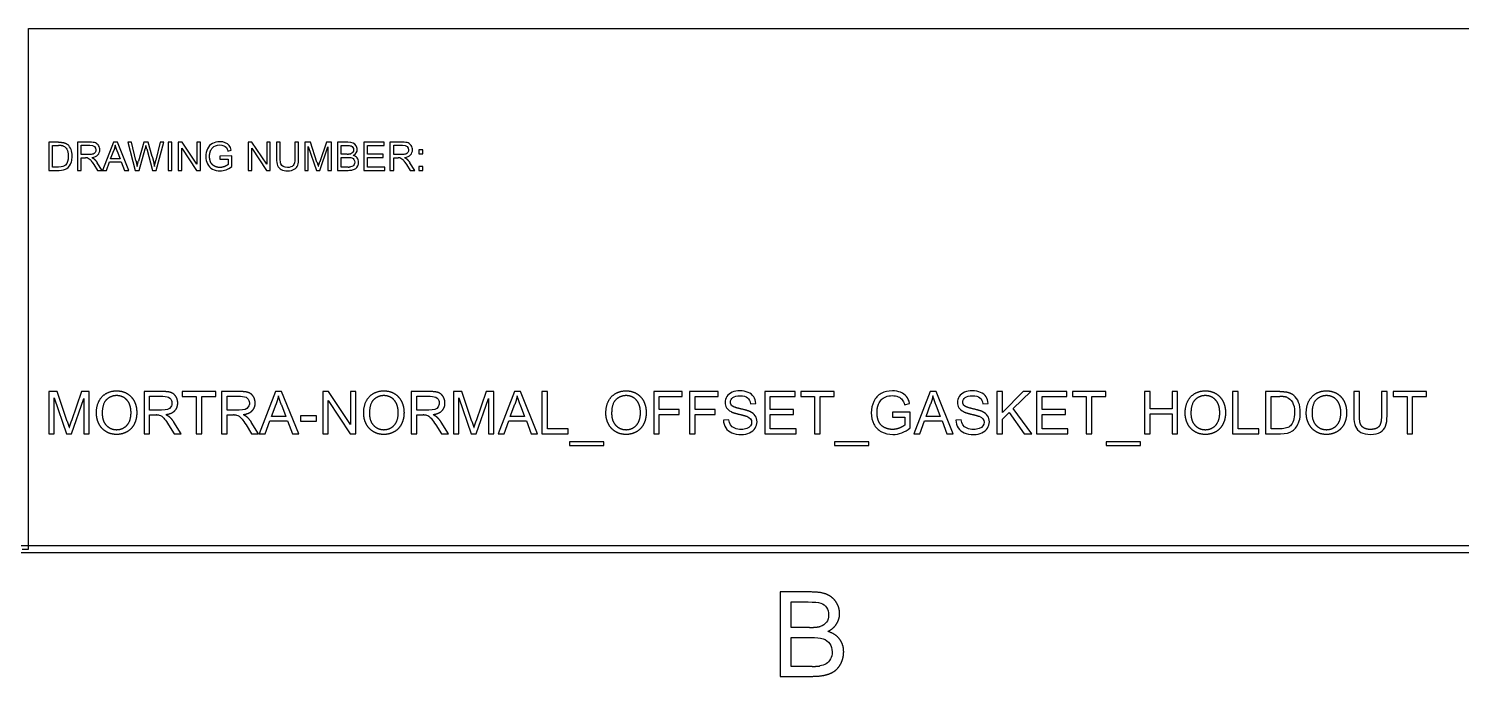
# Model space of a CAD drawing. Header units: millimetres. Extents: x -205 to 205, y -139 to 139.
# Drawn here: x 66.8 to 127.6, y -138.7 to -111.3 of the extents above; entities that cross this region are included whole.
import ezdxf

# ---------------------------------------------------------------- set-up
doc = ezdxf.new("R2010")
doc.units = ezdxf.units.MM
doc.layers.add('visible', color=7, linetype='Continuous', lineweight=30)

msp = doc.modelspace()

# ---------------------------------------------------------------- linework, layer by layer
at = {"layer": 'visible'}
for p, q in [((66.807, -133.333), (66.807, -111.251)), ((66.807, -111.251), (133.193, -111.251)), ((67.667, -116.07), (67.667, -117.263)), ((68.078, -116.07), (67.667, -116.07)), ((68.873, -116.07), (68.873, -117.263)), ((69.402, -116.07), (68.873, -116.07)), ((70.401, -116.07), (69.943, -117.263)), ((70.571, -116.07), (70.401, -116.07)), ((71.059, -117.263), (70.571, -116.07)), ((71.015, -116.07), (71.332, -117.263)), ((71.177, -116.07), (71.015, -116.07)), ((71.359, -116.852), (71.177, -116.07)), ((71.69, -116.07), (71.463, -116.876)), ((71.881, -116.07), (71.69, -116.07)), ((72.051, -116.674), (71.881, -116.07)), ((72.391, -116.07), (72.204, -116.837)), ((72.222, -117.263), (72.549, -116.07)), ((72.549, -116.07), (72.391, -116.07)), ((72.724, -116.07), (72.724, -117.263)), ((72.882, -116.07), (72.724, -116.07)), ((72.882, -117.263), (72.882, -116.07)), ((73.158, -116.07), (73.158, -117.263)), ((73.32, -116.07), (73.158, -116.07)), ((73.947, -117.007), (73.32, -116.07)), ((73.947, -116.07), (73.947, -117.007)), ((74.098, -116.07), (73.947, -116.07)), ((74.098, -117.263), (74.098, -116.07)), ((76.121, -116.07), (76.121, -117.263)), ((76.283, -116.07), (76.121, -116.07)), ((76.91, -117.007), (76.283, -116.07)), ((76.91, -116.07), (76.91, -117.007)), ((77.061, -116.07), (76.91, -116.07)), ((77.061, -117.263), (77.061, -116.07)), ((77.329, -116.07), (77.329, -116.759)), ((77.487, -116.07), (77.329, -116.07)), ((77.487, -116.759), (77.487, -116.07)), ((78.109, -116.07), (78.109, -116.759)), ((78.267, -116.07), (78.109, -116.07)), ((78.267, -116.759), (78.267, -116.07)), ((78.525, -116.07), (78.525, -117.263)), ((78.763, -116.07), (78.525, -116.07)), ((79.045, -116.915), (78.763, -116.07)), ((79.451, -116.07), (79.166, -116.9)), ((79.664, -116.07), (79.451, -116.07)), ((79.664, -117.263), (79.664, -116.07)), ((79.912, -116.07), (79.912, -117.263)), ((80.36, -116.07), (79.912, -116.07)), ((81.033, -116.07), (81.033, -117.263)), ((81.896, -116.07), (81.033, -116.07)), ((81.896, -116.211), (81.896, -116.07)), ((82.144, -116.07), (82.144, -117.263)), ((82.673, -116.07), (82.144, -116.07)), ((67.825, -117.122), (67.825, -116.211)), ((67.825, -116.211), (68.075, -116.211)), ((69.031, -116.597), (69.031, -116.202)), ((69.031, -116.202), (69.408, -116.202)), ((69.37, -116.597), (69.031, -116.597)), ((69.031, -116.733), (69.214, -116.733)), ((69.031, -117.263), (69.031, -116.733)), ((70.287, -116.773), (70.418, -116.423)), ((70.567, -116.443), (70.692, -116.773)), ((71.493, -117.263), (71.746, -116.354)), ((71.819, -116.354), (72.07, -117.263)), ((73.31, -116.326), (73.936, -117.263)), ((73.31, -117.263), (73.31, -116.326)), ((75.427, -116.654), (74.922, -116.655)), ((74.922, -116.655), (74.922, -116.795)), ((75.267, -116.443), (75.409, -116.404)), ((75.427, -117.097), (75.427, -116.654)), ((76.273, -116.326), (76.899, -117.263)), ((76.273, -117.263), (76.273, -116.326)), ((78.677, -116.248), (79.022, -117.263)), ((78.677, -117.263), (78.677, -116.248)), ((79.165, -117.263), (79.512, -116.265)), ((79.512, -116.265), (79.512, -117.263)), ((80.07, -116.571), (80.07, -116.211)), ((80.07, -116.211), (80.308, -116.211)), ((80.328, -116.571), (80.07, -116.571)), ((80.07, -117.122), (80.07, -116.712)), ((80.07, -116.712), (80.346, -116.712)), ((81.191, -116.211), (81.896, -116.211)), ((81.191, -116.576), (81.191, -116.211)), ((81.851, -116.576), (81.191, -116.576)), ((81.191, -116.716), (81.851, -116.716)), ((81.191, -117.122), (81.191, -116.716)), ((81.851, -116.716), (81.851, -116.576)), ((82.302, -116.597), (82.302, -116.202)), ((82.302, -116.202), (82.68, -116.202)), ((82.641, -116.597), (82.302, -116.597)), ((82.302, -116.733), (82.485, -116.733)), ((82.302, -117.263), (82.302, -116.733)), ((83.367, -116.399), (83.367, -116.566)), ((83.534, -116.399), (83.367, -116.399)), ((83.367, -116.566), (83.534, -116.566)), ((83.534, -116.566), (83.534, -116.399)), ((67.667, -117.263), (68.097, -117.263)), ((68.079, -117.122), (67.825, -117.122)), ((68.873, -117.263), (69.031, -117.263)), ((69.568, -117.015), (69.726, -117.263)), ((69.924, -117.263), (69.717, -116.938)), ((69.726, -117.263), (69.924, -117.263)), ((69.943, -117.263), (70.111, -117.263)), ((70.111, -117.263), (70.242, -116.902)), ((70.242, -116.902), (70.74, -116.902)), ((70.692, -116.773), (70.287, -116.773)), ((70.74, -116.902), (70.88, -117.263)), ((70.88, -117.263), (71.059, -117.263)), ((71.332, -117.263), (71.493, -117.263)), ((72.07, -117.263), (72.222, -117.263)), ((72.724, -117.263), (72.882, -117.263)), ((73.158, -117.263), (73.31, -117.263)), ((73.936, -117.263), (74.098, -117.263)), ((74.922, -116.795), (75.272, -116.795)), ((75.272, -116.795), (75.272, -117.017)), ((76.121, -117.263), (76.273, -117.263)), ((76.899, -117.263), (77.061, -117.263)), ((78.525, -117.263), (78.677, -117.263)), ((79.022, -117.263), (79.165, -117.263)), ((79.512, -117.263), (79.664, -117.263)), ((79.912, -117.263), (80.367, -117.263)), ((80.367, -117.122), (80.07, -117.122)), ((81.033, -117.263), (81.924, -117.263)), ((81.924, -117.122), (81.191, -117.122)), ((81.924, -117.263), (81.924, -117.122)), ((82.144, -117.263), (82.302, -117.263)), ((82.839, -117.015), (82.997, -117.263)), ((83.196, -117.263), (82.988, -116.938)), ((82.997, -117.263), (83.196, -117.263)), ((83.367, -117.096), (83.367, -117.263)), ((83.534, -117.096), (83.367, -117.096)), ((83.367, -117.263), (83.534, -117.263)), ((83.534, -117.263), (83.534, -117.096)), ((67.667, -126.65), (67.667, -128.44)), ((68.023, -126.65), (67.667, -126.65)), ((67.895, -126.917), (68.413, -128.44)), ((67.895, -128.44), (67.895, -126.917)), ((68.447, -127.918), (68.023, -126.65)), ((68.626, -128.44), (69.146, -126.942)), ((69.056, -126.65), (68.627, -127.896)), ((69.374, -126.65), (69.056, -126.65)), ((69.146, -126.942), (69.146, -128.44)), ((69.374, -128.44), (69.374, -126.65)), ((71.705, -126.65), (71.705, -128.44)), ((72.498, -126.65), (71.705, -126.65)), ((71.942, -127.44), (71.942, -126.848)), ((71.942, -126.848), (72.508, -126.848)), ((73.327, -126.65), (73.327, -126.862)), ((74.746, -126.65), (73.327, -126.65)), ((73.327, -126.862), (73.917, -126.862)), ((73.917, -126.862), (73.917, -128.44)), ((74.153, -126.862), (74.746, -126.862)), ((74.153, -128.44), (74.153, -126.862)), ((74.746, -126.862), (74.746, -126.65)), ((74.992, -126.65), (74.992, -128.44)), ((75.786, -126.65), (74.992, -126.65)), ((75.229, -127.44), (75.229, -126.848)), ((75.229, -126.848), (75.795, -126.848)), ((77.285, -126.65), (76.597, -128.44)), ((77.54, -126.65), (77.285, -126.65)), ((78.272, -128.44), (77.54, -126.65)), ((79.291, -126.65), (79.291, -128.44)), ((79.534, -126.65), (79.291, -126.65)), ((79.518, -127.034), (80.458, -128.44)), ((79.518, -128.44), (79.518, -127.034)), ((80.474, -128.055), (79.534, -126.65)), ((80.474, -126.65), (80.474, -128.055)), ((80.701, -126.65), (80.474, -126.65)), ((80.701, -128.44), (80.701, -126.65)), ((83.048, -126.65), (83.048, -128.44)), ((83.841, -126.65), (83.048, -126.65)), ((83.284, -127.44), (83.284, -126.848)), ((83.284, -126.848), (83.851, -126.848)), ((84.842, -126.65), (84.842, -128.44)), ((85.198, -126.65), (84.842, -126.65)), ((85.07, -126.917), (85.588, -128.44)), ((85.07, -128.44), (85.07, -126.917)), ((85.622, -127.918), (85.198, -126.65)), ((85.801, -128.44), (86.321, -126.942)), ((86.231, -126.65), (85.803, -127.896)), ((86.55, -126.65), (86.231, -126.65)), ((86.321, -126.942), (86.321, -128.44)), ((86.55, -128.44), (86.55, -126.65)), ((87.423, -126.65), (86.735, -128.44)), ((87.678, -126.65), (87.423, -126.65)), ((88.41, -128.44), (87.678, -126.65)), ((88.59, -126.65), (88.59, -128.44)), ((88.826, -126.65), (88.59, -126.65)), ((88.826, -128.229), (88.826, -126.65)), ((93.337, -126.65), (93.337, -128.44)), ((94.544, -126.65), (93.337, -126.65)), ((93.574, -126.862), (94.544, -126.862)), ((93.574, -127.416), (93.574, -126.862)), ((94.544, -126.862), (94.544, -126.65)), ((94.864, -126.65), (94.864, -128.44)), ((96.071, -126.65), (94.864, -126.65)), ((95.101, -126.862), (96.071, -126.862)), ((95.101, -127.416), (95.101, -126.862)), ((96.071, -126.862), (96.071, -126.65)), ((98.051, -126.65), (98.051, -128.44)), ((99.345, -126.65), (98.051, -126.65)), ((98.288, -126.862), (99.345, -126.862)), ((98.288, -127.41), (98.288, -126.862)), ((99.345, -126.862), (99.345, -126.65)), ((99.58, -126.65), (99.58, -126.862)), ((100.998, -126.65), (99.58, -126.65)), ((99.58, -126.862), (100.169, -126.862)), ((100.169, -126.862), (100.169, -128.44)), ((100.406, -126.862), (100.998, -126.862)), ((100.406, -128.44), (100.406, -126.862)), ((100.998, -126.862), (100.998, -126.65)), ((105.067, -126.65), (104.379, -128.44)), ((105.322, -126.65), (105.067, -126.65)), ((106.054, -128.44), (105.322, -126.65)), ((107.901, -126.65), (107.901, -128.44)), ((108.138, -126.65), (107.901, -126.65)), ((108.138, -127.538), (108.138, -126.65)), ((109.027, -126.65), (108.138, -127.538)), ((108.597, -127.376), (109.348, -126.65)), ((109.348, -126.65), (109.027, -126.65)), ((109.583, -126.65), (109.583, -128.44)), ((110.877, -126.65), (109.583, -126.65)), ((109.82, -126.862), (110.877, -126.862)), ((109.82, -127.41), (109.82, -126.862)), ((110.877, -126.862), (110.877, -126.65)), ((111.111, -126.65), (111.111, -126.862)), ((112.53, -126.65), (111.111, -126.65)), ((111.111, -126.862), (111.701, -126.862)), ((111.701, -126.862), (111.701, -128.44)), ((111.938, -126.862), (112.53, -126.862)), ((111.938, -128.44), (111.938, -126.862)), ((112.53, -126.862), (112.53, -126.65)), ((114.171, -126.65), (114.171, -128.44)), ((114.407, -126.65), (114.171, -126.65)), ((114.407, -127.385), (114.407, -126.65)), ((115.338, -126.65), (115.338, -127.385)), ((115.574, -126.65), (115.338, -126.65)), ((115.574, -128.44), (115.574, -126.65)), ((117.903, -126.65), (117.903, -128.44)), ((118.14, -126.65), (117.903, -126.65)), ((118.14, -128.229), (118.14, -126.65)), ((119.304, -126.65), (119.304, -128.44)), ((119.92, -126.65), (119.304, -126.65)), ((119.54, -128.229), (119.54, -126.862)), ((119.54, -126.862), (119.916, -126.862)), ((123.057, -126.65), (123.057, -127.684)), ((123.294, -126.65), (123.057, -126.65)), ((123.294, -127.683), (123.294, -126.65)), ((124.228, -126.65), (124.228, -127.683)), ((124.465, -126.65), (124.228, -126.65)), ((124.465, -127.684), (124.465, -126.65)), ((124.725, -126.65), (124.725, -126.862)), ((126.143, -126.65), (124.725, -126.65)), ((124.725, -126.862), (125.314, -126.862)), ((125.314, -126.862), (125.314, -128.44)), ((125.551, -126.862), (126.143, -126.862)), ((125.551, -128.44), (125.551, -126.862)), ((126.143, -126.862), (126.143, -126.65)), ((72.451, -127.44), (71.942, -127.44)), ((71.942, -127.645), (72.216, -127.645)), ((71.942, -128.44), (71.942, -127.645)), ((75.738, -127.44), (75.229, -127.44)), ((75.229, -127.645), (75.504, -127.645)), ((75.229, -128.44), (75.229, -127.645)), ((77.114, -127.705), (77.31, -127.18)), ((77.72, -127.705), (77.114, -127.705)), ((77.534, -127.21), (77.72, -127.705)), ((78.348, -127.682), (78.348, -127.903)), ((79.023, -127.682), (78.348, -127.682)), ((79.023, -127.903), (79.023, -127.682)), ((83.793, -127.44), (83.284, -127.44)), ((83.284, -127.645), (83.559, -127.645)), ((83.284, -128.44), (83.284, -127.645)), ((87.252, -127.705), (87.448, -127.18)), ((87.858, -127.705), (87.252, -127.705)), ((87.672, -127.21), (87.858, -127.705)), ((94.413, -127.416), (93.574, -127.416)), ((93.574, -127.627), (94.413, -127.627)), ((93.574, -128.44), (93.574, -127.627)), ((94.413, -127.627), (94.413, -127.416)), ((95.941, -127.416), (95.101, -127.416)), ((95.101, -127.627), (95.941, -127.627)), ((95.101, -128.44), (95.101, -127.627)), ((95.941, -127.627), (95.941, -127.416)), ((97.442, -127.172), (97.669, -127.155)), ((99.278, -127.41), (98.288, -127.41)), ((98.288, -127.62), (99.278, -127.62)), ((98.288, -128.229), (98.288, -127.62)), ((99.278, -127.62), (99.278, -127.41)), ((104.227, -127.527), (103.469, -127.528)), ((103.469, -127.528), (103.469, -127.738)), ((103.986, -127.21), (104.2, -127.151)), ((104.227, -128.191), (104.227, -127.527)), ((104.896, -127.705), (105.092, -127.18)), ((105.502, -127.705), (104.896, -127.705)), ((105.316, -127.21), (105.502, -127.705)), ((107.307, -127.172), (107.534, -127.155)), ((108.138, -127.82), (108.431, -127.534)), ((108.431, -127.534), (109.068, -128.44)), ((109.381, -128.44), (108.597, -127.376)), ((110.81, -127.41), (109.82, -127.41)), ((109.82, -127.62), (110.81, -127.62)), ((109.82, -128.229), (109.82, -127.62)), ((110.81, -127.62), (110.81, -127.41)), ((115.338, -127.385), (114.407, -127.385)), ((114.407, -127.597), (115.338, -127.597)), ((114.407, -128.44), (114.407, -127.597)), ((115.338, -127.597), (115.338, -128.44)), ((72.747, -128.068), (72.984, -128.44)), ((73.282, -128.44), (72.971, -127.953)), ((76.035, -128.068), (76.271, -128.44)), ((76.569, -128.44), (76.258, -127.953)), ((76.849, -128.44), (77.045, -127.898)), ((77.045, -127.898), (77.794, -127.898)), ((77.794, -127.898), (78.002, -128.44)), ((78.348, -127.903), (79.023, -127.903)), ((84.09, -128.068), (84.327, -128.44)), ((84.625, -128.44), (84.313, -127.953)), ((86.987, -128.44), (87.183, -127.898)), ((87.183, -127.898), (87.932, -127.898)), ((87.932, -127.898), (88.14, -128.44)), ((89.708, -128.229), (88.826, -128.229)), ((89.708, -128.44), (89.708, -128.229)), ((96.522, -127.846), (96.298, -127.865)), ((99.387, -128.229), (98.288, -128.229)), ((99.387, -128.44), (99.387, -128.229)), ((103.469, -127.738), (103.995, -127.738)), ((103.995, -127.738), (103.995, -128.071)), ((104.631, -128.44), (104.827, -127.898)), ((104.827, -127.898), (105.576, -127.898)), ((105.576, -127.898), (105.784, -128.44)), ((106.386, -127.846), (106.163, -127.865)), ((108.138, -128.44), (108.138, -127.82)), ((110.919, -128.229), (109.82, -128.229)), ((110.919, -128.44), (110.919, -128.229)), ((119.022, -128.229), (118.14, -128.229)), ((119.022, -128.44), (119.022, -128.229)), ((119.923, -128.229), (119.54, -128.229)), ((67.667, -128.44), (67.895, -128.44)), ((68.413, -128.44), (68.626, -128.44)), ((69.146, -128.44), (69.374, -128.44)), ((71.705, -128.44), (71.942, -128.44)), ((72.984, -128.44), (73.282, -128.44)), ((73.917, -128.44), (74.153, -128.44)), ((74.992, -128.44), (75.229, -128.44)), ((76.271, -128.44), (76.569, -128.44)), ((76.597, -128.44), (76.849, -128.44)), ((78.002, -128.44), (78.272, -128.44)), ((79.291, -128.44), (79.518, -128.44)), ((80.458, -128.44), (80.701, -128.44)), ((83.048, -128.44), (83.284, -128.44)), ((84.327, -128.44), (84.625, -128.44)), ((84.842, -128.44), (85.07, -128.44)), ((85.588, -128.44), (85.801, -128.44)), ((86.321, -128.44), (86.55, -128.44)), ((86.735, -128.44), (86.987, -128.44)), ((88.14, -128.44), (88.41, -128.44)), ((88.59, -128.44), (89.708, -128.44)), ((89.759, -128.778), (89.759, -128.937)), ((91.215, -128.778), (89.759, -128.778)), ((91.215, -128.937), (91.215, -128.778)), ((93.337, -128.44), (93.574, -128.44)), ((94.864, -128.44), (95.101, -128.44)), ((98.051, -128.44), (99.387, -128.44)), ((100.169, -128.44), (100.406, -128.44)), ((101.01, -128.778), (101.01, -128.937)), ((102.466, -128.778), (101.01, -128.778)), ((102.466, -128.937), (102.466, -128.778)), ((104.379, -128.44), (104.631, -128.44)), ((105.784, -128.44), (106.054, -128.44)), ((107.901, -128.44), (108.138, -128.44)), ((109.068, -128.44), (109.381, -128.44)), ((109.583, -128.44), (110.919, -128.44)), ((111.701, -128.44), (111.938, -128.44)), ((112.542, -128.778), (112.542, -128.937)), ((113.998, -128.778), (112.542, -128.778)), ((113.998, -128.937), (113.998, -128.778)), ((114.171, -128.44), (114.407, -128.44)), ((115.338, -128.44), (115.574, -128.44)), ((117.903, -128.44), (119.022, -128.44)), ((119.304, -128.44), (119.949, -128.44)), ((125.314, -128.44), (125.551, -128.44)), ((89.759, -128.937), (91.215, -128.937)), ((101.01, -128.937), (102.466, -128.937)), ((112.542, -128.937), (113.998, -128.937)), ((-200.14, -133.473), (200.14, -133.473)), ((199.86, -133.193), (-199.86, -133.193)), ((66.527, -133.333), (66.807, -133.333)), ((98.699, -135.156), (98.699, -138.735)), ((100.042, -135.156), (98.699, -135.156)), ((99.172, -136.66), (99.172, -135.578)), ((99.172, -135.578), (99.888, -135.578)), ((99.946, -136.66), (99.172, -136.66)), ((99.172, -138.313), (99.172, -137.082)), ((99.172, -137.082), (100, -137.082)), ((100.063, -138.313), (99.172, -138.313)), ((98.699, -138.735), (100.063, -138.735))]:
    msp.add_line(p, q, dxfattribs=at)
for points in [[(68.078, -116.07), (68.217, -116.07), (68.29, -116.087)], [(68.29, -116.087), (68.393, -116.111), (68.465, -116.173)], [(68.279, -116.235), (68.216, -116.211), (68.075, -116.211)], [(69.302, -116.739), (69.275, -116.733), (69.214, -116.733)], [(69.49, -116.72), (69.553, -116.75), (69.586, -116.78)], [(70.482, -116.195), (70.46, -116.31), (70.418, -116.423)], [(70.567, -116.443), (70.51, -116.292), (70.482, -116.195)], [(71.781, -116.214), (71.763, -116.296), (71.746, -116.354)], [(71.819, -116.354), (71.787, -116.24), (71.781, -116.214)], [(72.051, -116.674), (72.116, -116.899), (72.144, -117.096)], [(80.328, -116.571), (80.433, -116.571), (80.478, -116.558)], [(82.573, -116.739), (82.546, -116.733), (82.485, -116.733)], [(82.762, -116.72), (82.825, -116.75), (82.857, -116.78)], [(69.586, -116.78), (69.655, -116.843), (69.717, -116.938)], [(71.359, -116.852), (71.388, -116.975), (71.409, -117.096)], [(71.409, -117.096), (71.455, -116.905), (71.463, -116.876)], [(72.144, -117.096), (72.167, -116.983), (72.204, -116.837)], [(79.045, -116.915), (79.084, -117.033), (79.102, -117.091)], [(79.102, -117.091), (79.123, -117.026), (79.166, -116.9)], [(80.367, -117.122), (80.443, -117.122), (80.474, -117.117)], [(82.857, -116.78), (82.926, -116.843), (82.988, -116.938)], [(77.407, -126.838), (77.372, -127.011), (77.31, -127.18)], [(77.534, -127.21), (77.448, -126.984), (77.407, -126.838)], [(87.545, -126.838), (87.51, -127.011), (87.448, -127.18)], [(87.672, -127.21), (87.586, -126.984), (87.545, -126.838)], [(105.189, -126.838), (105.154, -127.011), (105.092, -127.18)], [(105.316, -127.21), (105.23, -126.984), (105.189, -126.838)], [(120.223, -126.898), (120.128, -126.862), (119.916, -126.862)], [(119.92, -126.65), (120.129, -126.65), (120.239, -126.676)], [(120.239, -126.676), (120.392, -126.711), (120.501, -126.804)], [(72.348, -127.654), (72.308, -127.645), (72.216, -127.645)], [(72.631, -127.626), (72.725, -127.671), (72.774, -127.715)], [(75.635, -127.654), (75.595, -127.645), (75.504, -127.645)], [(75.919, -127.626), (76.013, -127.671), (76.061, -127.715)], [(83.691, -127.654), (83.651, -127.645), (83.559, -127.645)], [(83.974, -127.626), (84.068, -127.671), (84.117, -127.715)], [(68.447, -127.918), (68.505, -128.095), (68.532, -128.182)], [(68.532, -128.182), (68.563, -128.085), (68.627, -127.896)], [(72.774, -127.715), (72.878, -127.81), (72.971, -127.953)], [(76.061, -127.715), (76.165, -127.81), (76.258, -127.953)], [(84.117, -127.715), (84.221, -127.81), (84.313, -127.953)], [(85.622, -127.918), (85.681, -128.095), (85.707, -128.182)], [(85.707, -128.182), (85.738, -128.085), (85.803, -127.896)], [(99.946, -136.66), (100.261, -136.66), (100.398, -136.618)], [(100.063, -138.313), (100.293, -138.313), (100.386, -138.295)]]:
    msp.add_open_spline(points, degree=2, dxfattribs=at)
for points, degree, knots in [([(69.49, -116.72), (69.72, -116.691), (69.826, -116.562), (69.826, -116.396), (69.826, -116.33), (69.81, -116.27), (69.777, -116.216), (69.744, -116.162), (69.7, -116.124), (69.644, -116.102), (69.589, -116.081), (69.508, -116.07), (69.402, -116.07)], 3, [0, 0, 0, 0, 2, 2, 2, 2.775641, 2.775641, 2.775641, 3.551282, 3.551282, 3.551282, 4.326923, 4.326923, 4.326923, 4.326923]), ([(75.409, -116.404), (75.389, -116.324), (75.358, -116.258), (75.319, -116.208), (75.242, -116.11), (75.091, -116.049), (74.921, -116.05), (74.686, -116.05), (74.491, -116.146), (74.396, -116.347), (74.348, -116.448), (74.324, -116.556), (74.324, -116.672), (74.324, -116.79), (74.348, -116.896), (74.397, -116.991), (74.446, -117.086), (74.518, -117.158), (74.614, -117.208), (74.709, -117.258), (74.816, -117.284), (74.933, -117.284), (75.107, -117.283), (75.272, -117.221), (75.427, -117.097)], 3, [0, 0, 0, 0, 1, 1, 1, 3, 3, 3, 5.754717, 5.754717, 5.754717, 7.132075, 7.132075, 7.132075, 8.522306, 8.522306, 8.522306, 9.912537, 9.912537, 9.912537, 11.302768, 11.302768, 11.302768, 13.36237, 13.36237, 13.36237, 13.36237]), ([(80.588, -116.628), (80.7, -116.575), (80.755, -116.476), (80.755, -116.375), (80.755, -116.321), (80.739, -116.268), (80.708, -116.218), (80.644, -116.117), (80.544, -116.07), (80.36, -116.07)], 3, [0, 0, 0, 0, 2, 2, 2, 3.074468, 3.074468, 3.074468, 5.223404, 5.223404, 5.223404, 5.223404]), ([(82.762, -116.72), (82.992, -116.691), (83.097, -116.562), (83.098, -116.396), (83.098, -116.33), (83.081, -116.27), (83.048, -116.216), (83.015, -116.162), (82.971, -116.124), (82.916, -116.102), (82.86, -116.081), (82.78, -116.07), (82.673, -116.07)], 3, [0, 0, 0, 0, 2, 2, 2, 2.775641, 2.775641, 2.775641, 3.551282, 3.551282, 3.551282, 4.326923, 4.326923, 4.326923, 4.326923]), ([(68.279, -116.235), (68.338, -116.258), (68.388, -116.303), (68.429, -116.37), (68.47, -116.437), (68.49, -116.533), (68.49, -116.658), (68.491, -116.838), (68.446, -116.964), (68.371, -117.039), (68.316, -117.091), (68.239, -117.123), (68.079, -117.122)], 3, [0, 0, 0, 0, 1, 1, 1, 2, 2, 2, 3.443478, 3.443478, 3.443478, 4.468557, 4.468557, 4.468557, 4.468557]), ([(68.097, -117.263), (68.241, -117.263), (68.353, -117.236), (68.431, -117.183), (68.509, -117.13), (68.58, -117.042), (68.621, -116.901), (68.642, -116.831), (68.653, -116.751), (68.653, -116.66), (68.653, -116.554), (68.637, -116.459), (68.606, -116.377), (68.575, -116.294), (68.528, -116.226), (68.465, -116.173)], 3, [0, 0, 0, 0, 2, 2, 2, 4, 4, 4, 5, 5, 5, 6.173653, 6.173653, 6.173653, 7.347305, 7.347305, 7.347305, 7.347305]), ([(69.302, -116.739), (69.352, -116.753), (69.393, -116.773), (69.454, -116.851), (69.484, -116.889), (69.522, -116.943), (69.568, -117.015)], 3, [0, 0, 0, 0, 2, 2, 2, 3, 3, 3, 3]), ([(69.408, -116.202), (69.586, -116.199), (69.663, -116.285), (69.664, -116.396), (69.664, -116.471), (69.62, -116.546), (69.539, -116.574), (69.499, -116.589), (69.442, -116.597), (69.37, -116.597)], 3, [0, 0, 0, 0, 2, 2, 2, 3.365385, 3.365385, 3.365385, 4.048077, 4.048077, 4.048077, 4.048077]), ([(75.272, -117.017), (75.222, -117.062), (75.124, -117.102), (75.027, -117.141), (74.924, -117.141), (74.806, -117.141), (74.701, -117.089), (74.596, -117.037), (74.541, -116.93), (74.486, -116.822), (74.486, -116.663), (74.486, -116.533), (74.532, -116.423)], 2, [0, 0, 0, 1, 1, 2, 2, 3.150794, 3.150794, 4.301587, 4.301587, 5.452381, 5.452381, 6.385933, 6.385933, 6.385933]), ([(74.532, -116.423), (74.55, -116.38), (74.575, -116.34), (74.607, -116.305), (74.672, -116.234), (74.778, -116.184), (74.922, -116.185), (75.04, -116.184), (75.149, -116.231), (75.2, -116.3), (75.227, -116.334), (75.249, -116.382), (75.267, -116.443)], 3, [0, 0, 0, 0, 1, 1, 1, 3, 3, 3, 4.669173, 4.669173, 4.669173, 5.503759, 5.503759, 5.503759, 5.503759]), ([(77.329, -116.759), (77.329, -116.886), (77.344, -116.986), (77.375, -117.059), (77.435, -117.206), (77.577, -117.281), (77.801, -117.284), (78.031, -117.286), (78.172, -117.183), (78.227, -117.045), (78.254, -116.975), (78.267, -116.879), (78.267, -116.759)], 3, [0, 0, 0, 0, 1, 1, 1, 3, 3, 3, 5.058252, 5.058252, 5.058252, 6.087379, 6.087379, 6.087379, 6.087379]), ([(78.109, -116.759), (78.109, -116.908), (78.085, -117.01), (78.035, -117.062), (77.986, -117.115), (77.903, -117.141), (77.787, -117.141), (77.653, -117.142), (77.553, -117.085), (77.516, -116.988), (77.496, -116.939), (77.487, -116.862), (77.487, -116.759)], 3, [0, 0, 0, 0, 1, 1, 1, 2, 2, 2, 3.168224, 3.168224, 3.168224, 3.752336, 3.752336, 3.752336, 3.752336]), ([(80.308, -116.211), (80.394, -116.211), (80.454, -116.216), (80.49, -116.228), (80.56, -116.248), (80.6, -116.316), (80.6, -116.394), (80.599, -116.478), (80.559, -116.533), (80.478, -116.558)], 3, [0, 0, 0, 0, 1, 1, 1, 3, 3, 3, 5.109589, 5.109589, 5.109589, 5.109589]), ([(80.346, -116.712), (80.422, -116.712), (80.48, -116.719), (80.52, -116.732), (80.6, -116.758), (80.65, -116.83), (80.649, -116.917), (80.649, -116.955), (80.641, -116.989), (80.626, -117.018), (80.594, -117.077), (80.547, -117.103), (80.474, -117.117)], 3, [0, 0, 0, 0, 1, 1, 1, 3, 3, 3, 3.853659, 3.853659, 3.853659, 5.560976, 5.560976, 5.560976, 5.560976]), ([(80.367, -117.263), (80.443, -117.263), (80.507, -117.257), (80.559, -117.243), (80.665, -117.215), (80.729, -117.171), (80.777, -117.073), (80.801, -117.025), (80.813, -116.973), (80.813, -116.917), (80.813, -116.848), (80.793, -116.788), (80.755, -116.737), (80.716, -116.686), (80.66, -116.65), (80.588, -116.628)], 3, [0, 0, 0, 0, 1, 1, 1, 3, 3, 3, 4, 4, 4, 5.242718, 5.242718, 5.242718, 6.485437, 6.485437, 6.485437, 6.485437]), ([(82.573, -116.739), (82.623, -116.753), (82.664, -116.773), (82.725, -116.851), (82.755, -116.889), (82.793, -116.943), (82.839, -117.015)], 3, [0, 0, 0, 0, 2, 2, 2, 3, 3, 3, 3]), ([(82.68, -116.202), (82.858, -116.199), (82.934, -116.285), (82.935, -116.396), (82.935, -116.471), (82.892, -116.546), (82.811, -116.574), (82.77, -116.589), (82.714, -116.597), (82.641, -116.597)], 3, [0, 0, 0, 0, 2, 2, 2, 3.365385, 3.365385, 3.365385, 4.048077, 4.048077, 4.048077, 4.048077]), ([(69.684, -127.568), (69.684, -127.804), (69.787, -128.015), (69.89, -128.226), (70.089, -128.348), (70.288, -128.471), (70.54, -128.471), (70.773, -128.471), (70.975, -128.36), (71.176, -128.25), (71.286, -128.035), (71.396, -127.82), (71.396, -127.548), (71.396, -127.279), (71.292, -127.067), (71.187, -126.856), (70.988, -126.737), (70.789, -126.619), (70.541, -126.619), (70.163, -126.619), (69.924, -126.871), (69.684, -127.123), (69.684, -127.568)], 2, [0, 0, 0, 1, 1, 2, 2, 3, 3, 3.922705, 3.922705, 4.845411, 4.845411, 5.768116, 5.768116, 6.678408, 6.678408, 7.5887, 7.5887, 8.498993, 8.498993, 9.889094, 9.889094, 11.279196, 11.279196, 11.279196]), ([(69.929, -127.572), (69.929, -127.168), (70.11, -126.995), (70.291, -126.823), (70.543, -126.823), (70.72, -126.823), (70.862, -126.912), (71.004, -127.002), (71.078, -127.165), (71.152, -127.328), (71.152, -127.546), (71.152, -127.892), (70.979, -128.08), (70.806, -128.268), (70.539, -128.268), (70.277, -128.268), (70.103, -128.082), (69.929, -127.896), (69.929, -127.572)], 2, [0, 0, 0, 1, 1, 2, 2, 2.703883, 2.703883, 3.407767, 3.407767, 4.11165, 4.11165, 5.224494, 5.224494, 6.337338, 6.337338, 7.429856, 7.429856, 8.522374, 8.522374, 8.522374]), ([(72.508, -126.848), (72.641, -126.848), (72.738, -126.875), (72.799, -126.93), (72.861, -126.985), (72.891, -127.054), (72.891, -127.139), (72.891, -127.197), (72.875, -127.25), (72.844, -127.299), (72.777, -127.398), (72.67, -127.44), (72.451, -127.44)], 3, [0, 0, 0, 0, 1, 1, 1, 2, 2, 2, 2.682692, 2.682692, 2.682692, 4.048077, 4.048077, 4.048077, 4.048077]), ([(72.631, -127.626), (72.889, -127.59), (73.012, -127.46), (73.135, -127.329), (73.135, -127.139), (73.135, -126.991), (73.061, -126.869), (72.986, -126.747), (72.862, -126.699), (72.737, -126.65), (72.498, -126.65)], 2, [0, 0, 0, 1, 1, 2, 2, 2.775641, 2.775641, 3.551282, 3.551282, 4.326923, 4.326923, 4.326923]), ([(75.795, -126.848), (75.928, -126.848), (76.025, -126.875), (76.086, -126.93), (76.148, -126.985), (76.179, -127.054), (76.179, -127.139), (76.179, -127.197), (76.163, -127.25), (76.131, -127.299), (76.065, -127.398), (75.957, -127.44), (75.738, -127.44)], 3, [0, 0, 0, 0, 1, 1, 1, 2, 2, 2, 2.682692, 2.682692, 2.682692, 4.048077, 4.048077, 4.048077, 4.048077]), ([(75.919, -127.626), (76.176, -127.59), (76.299, -127.46), (76.423, -127.329), (76.423, -127.139), (76.423, -126.991), (76.348, -126.869), (76.274, -126.747), (76.149, -126.699), (76.025, -126.65), (75.786, -126.65)], 2, [0, 0, 0, 1, 1, 2, 2, 2.775641, 2.775641, 3.551282, 3.551282, 4.326923, 4.326923, 4.326923]), ([(81.027, -127.568), (81.027, -127.804), (81.13, -128.015), (81.232, -128.226), (81.431, -128.348), (81.63, -128.471), (81.883, -128.471), (82.116, -128.471), (82.318, -128.36), (82.519, -128.25), (82.629, -128.035), (82.739, -127.82), (82.739, -127.548), (82.739, -127.279), (82.634, -127.067), (82.53, -126.856), (82.331, -126.737), (82.132, -126.619), (81.884, -126.619), (81.506, -126.619), (81.267, -126.871), (81.027, -127.123), (81.027, -127.568)], 2, [0, 0, 0, 1, 1, 2, 2, 3, 3, 3.922705, 3.922705, 4.845411, 4.845411, 5.768116, 5.768116, 6.678408, 6.678408, 7.5887, 7.5887, 8.498993, 8.498993, 9.889094, 9.889094, 11.279196, 11.279196, 11.279196]), ([(81.271, -127.572), (81.271, -127.168), (81.453, -126.995), (81.634, -126.823), (81.885, -126.823), (82.062, -126.823), (82.205, -126.912), (82.347, -127.002), (82.421, -127.165), (82.495, -127.328), (82.495, -127.546), (82.495, -127.892), (82.322, -128.08), (82.149, -128.268), (81.882, -128.268), (81.619, -128.268), (81.445, -128.082), (81.271, -127.896), (81.271, -127.572)], 2, [0, 0, 0, 1, 1, 2, 2, 2.703883, 2.703883, 3.407767, 3.407767, 4.11165, 4.11165, 5.224494, 5.224494, 6.337338, 6.337338, 7.429856, 7.429856, 8.522374, 8.522374, 8.522374]), ([(83.851, -126.848), (83.983, -126.848), (84.08, -126.875), (84.142, -126.93), (84.203, -126.985), (84.234, -127.054), (84.234, -127.139), (84.234, -127.197), (84.218, -127.25), (84.186, -127.299), (84.12, -127.398), (84.013, -127.44), (83.793, -127.44)], 3, [0, 0, 0, 0, 1, 1, 1, 2, 2, 2, 2.682692, 2.682692, 2.682692, 4.048077, 4.048077, 4.048077, 4.048077]), ([(83.974, -127.626), (84.232, -127.59), (84.355, -127.46), (84.478, -127.329), (84.478, -127.139), (84.478, -126.991), (84.404, -126.869), (84.329, -126.747), (84.205, -126.699), (84.08, -126.65), (83.841, -126.65)], 2, [0, 0, 0, 1, 1, 2, 2, 2.775641, 2.775641, 3.551282, 3.551282, 4.326923, 4.326923, 4.326923]), ([(91.308, -127.568), (91.308, -127.804), (91.411, -128.015), (91.513, -128.226), (91.712, -128.348), (91.911, -128.471), (92.164, -128.471), (92.397, -128.471), (92.598, -128.36), (92.8, -128.25), (92.91, -128.035), (93.019, -127.82), (93.019, -127.548), (93.019, -127.279), (92.915, -127.067), (92.811, -126.856), (92.612, -126.737), (92.413, -126.619), (92.165, -126.619), (91.787, -126.619), (91.547, -126.871), (91.308, -127.123), (91.308, -127.568)], 2, [0, 0, 0, 1, 1, 2, 2, 3, 3, 3.922705, 3.922705, 4.845411, 4.845411, 5.768116, 5.768116, 6.678408, 6.678408, 7.5887, 7.5887, 8.498993, 8.498993, 9.889094, 9.889094, 11.279196, 11.279196, 11.279196]), ([(91.552, -127.572), (91.552, -127.168), (91.733, -126.995), (91.915, -126.823), (92.166, -126.823), (92.343, -126.823), (92.485, -126.912), (92.628, -127.002), (92.701, -127.165), (92.775, -127.328), (92.775, -127.546), (92.775, -127.892), (92.603, -128.08), (92.43, -128.268), (92.163, -128.268), (91.9, -128.268), (91.726, -128.082), (91.552, -127.896), (91.552, -127.572)], 2, [0, 0, 0, 1, 1, 2, 2, 2.703883, 2.703883, 3.407767, 3.407767, 4.11165, 4.11165, 5.224494, 5.224494, 6.337338, 6.337338, 7.429856, 7.429856, 8.522374, 8.522374, 8.522374]), ([(97.669, -127.155), (97.662, -126.948), (97.55, -126.767), (97.347, -126.684), (97.246, -126.641), (97.129, -126.62), (96.997, -126.62), (96.876, -126.62), (96.767, -126.64), (96.668, -126.681), (96.57, -126.722), (96.495, -126.781), (96.444, -126.86), (96.392, -126.938), (96.367, -127.023), (96.367, -127.113), (96.367, -127.277), (96.449, -127.414), (96.621, -127.503)], 3, [0, 0, 0, 0, 2, 2, 2, 3, 3, 3, 3.907975, 3.907975, 3.907975, 4.815951, 4.815951, 4.815951, 5.723926, 5.723926, 5.723926, 7.376278, 7.376278, 7.376278, 7.376278]), ([(96.664, -127.256), (96.618, -127.214), (96.595, -127.162), (96.595, -127.097), (96.595, -127.023), (96.628, -126.96), (96.693, -126.907), (96.759, -126.855), (96.863, -126.829), (97.006, -126.829), (97.283, -126.828), (97.416, -126.946), (97.442, -127.172)], 3, [0, 0, 0, 0, 1, 1, 1, 2.151899, 2.151899, 2.151899, 3.303797, 3.303797, 3.303797, 5.515967, 5.515967, 5.515967, 5.515967]), ([(104.2, -127.151), (104.169, -127.031), (104.124, -126.933), (104.064, -126.858), (103.949, -126.71), (103.723, -126.619), (103.467, -126.62), (103.289, -126.62), (103.132, -126.657), (102.995, -126.73), (102.858, -126.803), (102.754, -126.915), (102.681, -127.066), (102.608, -127.217), (102.571, -127.38), (102.571, -127.554), (102.571, -127.73), (102.608, -127.889), (102.681, -128.031), (102.755, -128.173), (102.863, -128.282), (103.007, -128.358), (103.15, -128.433), (103.31, -128.471), (103.486, -128.471), (103.747, -128.47), (103.994, -128.377), (104.227, -128.191)], 3, [0, 0, 0, 0, 1, 1, 1, 3, 3, 3, 4.377358, 4.377358, 4.377358, 5.754717, 5.754717, 5.754717, 7.132075, 7.132075, 7.132075, 8.522306, 8.522306, 8.522306, 9.912537, 9.912537, 9.912537, 11.302768, 11.302768, 11.302768, 13.36237, 13.36237, 13.36237, 13.36237]), ([(102.884, -127.179), (102.911, -127.115), (102.948, -127.056), (102.997, -127.002), (103.094, -126.897), (103.252, -126.821), (103.469, -126.823), (103.559, -126.823), (103.641, -126.838), (103.715, -126.87), (103.789, -126.901), (103.846, -126.943), (103.886, -126.995), (103.926, -127.047), (103.959, -127.118), (103.986, -127.21)], 3, [0, 0, 0, 0, 1, 1, 1, 3, 3, 3, 3.834586, 3.834586, 3.834586, 4.669173, 4.669173, 4.669173, 5.503759, 5.503759, 5.503759, 5.503759]), ([(107.534, -127.155), (107.526, -126.948), (107.414, -126.767), (107.212, -126.684), (107.111, -126.641), (106.994, -126.62), (106.861, -126.62), (106.741, -126.62), (106.631, -126.64), (106.533, -126.681), (106.434, -126.722), (106.359, -126.781), (106.308, -126.86), (106.257, -126.938), (106.231, -127.023), (106.231, -127.113), (106.231, -127.277), (106.314, -127.414), (106.485, -127.503)], 3, [0, 0, 0, 0, 2, 2, 2, 3, 3, 3, 3.907975, 3.907975, 3.907975, 4.815951, 4.815951, 4.815951, 5.723926, 5.723926, 5.723926, 7.376278, 7.376278, 7.376278, 7.376278]), ([(106.529, -127.256), (106.483, -127.214), (106.459, -127.162), (106.459, -127.097), (106.459, -127.023), (106.492, -126.96), (106.558, -126.907), (106.623, -126.855), (106.728, -126.829), (106.871, -126.829), (107.147, -126.828), (107.281, -126.946), (107.307, -127.172)], 3, [0, 0, 0, 0, 1, 1, 1, 2.151899, 2.151899, 2.151899, 3.303797, 3.303797, 3.303797, 5.515967, 5.515967, 5.515967, 5.515967]), ([(115.897, -127.568), (115.897, -127.804), (115.999, -128.015), (116.102, -128.226), (116.301, -128.348), (116.5, -128.471), (116.752, -128.471), (116.986, -128.471), (117.187, -128.36), (117.388, -128.25), (117.498, -128.035), (117.608, -127.82), (117.608, -127.548), (117.608, -127.279), (117.504, -127.067), (117.399, -126.856), (117.2, -126.737), (117.001, -126.619), (116.754, -126.619), (116.375, -126.619), (116.136, -126.871), (115.897, -127.123), (115.897, -127.568)], 2, [0, 0, 0, 1, 1, 2, 2, 3, 3, 3.922705, 3.922705, 4.845411, 4.845411, 5.768116, 5.768116, 6.678408, 6.678408, 7.5887, 7.5887, 8.498993, 8.498993, 9.889094, 9.889094, 11.279196, 11.279196, 11.279196]), ([(116.141, -127.572), (116.141, -127.168), (116.322, -126.995), (116.503, -126.823), (116.755, -126.823), (116.932, -126.823), (117.074, -126.912), (117.216, -127.002), (117.29, -127.165), (117.364, -127.328), (117.364, -127.546), (117.364, -127.892), (117.191, -128.08), (117.018, -128.268), (116.751, -128.268), (116.489, -128.268), (116.315, -128.082), (116.141, -127.896), (116.141, -127.572)], 2, [0, 0, 0, 1, 1, 2, 2, 2.703883, 2.703883, 3.407767, 3.407767, 4.11165, 4.11165, 5.224494, 5.224494, 6.337338, 6.337338, 7.429856, 7.429856, 8.522374, 8.522374, 8.522374]), ([(120.223, -126.898), (120.311, -126.932), (120.385, -127), (120.447, -127.1), (120.508, -127.201), (120.539, -127.345), (120.539, -127.532), (120.54, -127.802), (120.472, -127.991), (120.361, -128.103), (120.321, -128.143), (120.267, -128.174), (120.2, -128.196), (120.133, -128.218), (120.041, -128.229), (119.923, -128.229)], 3, [0, 0, 0, 0, 1, 1, 1, 2, 2, 2, 3.443478, 3.443478, 3.443478, 3.956018, 3.956018, 3.956018, 4.468557, 4.468557, 4.468557, 4.468557]), ([(119.949, -128.44), (120.166, -128.439), (120.333, -128.399), (120.45, -128.32), (120.567, -128.24), (120.673, -128.108), (120.736, -127.897), (120.767, -127.792), (120.783, -127.671), (120.783, -127.535), (120.783, -127.376), (120.76, -127.234), (120.713, -127.11), (120.666, -126.986), (120.596, -126.884), (120.501, -126.804)], 3, [0, 0, 0, 0, 2, 2, 2, 4, 4, 4, 5, 5, 5, 6.173653, 6.173653, 6.173653, 7.347305, 7.347305, 7.347305, 7.347305]), ([(121.037, -127.568), (121.037, -127.804), (121.14, -128.015), (121.242, -128.226), (121.441, -128.348), (121.64, -128.471), (121.893, -128.471), (122.126, -128.471), (122.327, -128.36), (122.529, -128.25), (122.639, -128.035), (122.748, -127.82), (122.748, -127.548), (122.748, -127.279), (122.644, -127.067), (122.54, -126.856), (122.341, -126.737), (122.142, -126.619), (121.894, -126.619), (121.516, -126.619), (121.276, -126.871), (121.037, -127.123), (121.037, -127.568)], 2, [0, 0, 0, 1, 1, 2, 2, 3, 3, 3.922705, 3.922705, 4.845411, 4.845411, 5.768116, 5.768116, 6.678408, 6.678408, 7.5887, 7.5887, 8.498993, 8.498993, 9.889094, 9.889094, 11.279196, 11.279196, 11.279196]), ([(121.281, -127.572), (121.281, -127.168), (121.462, -126.995), (121.644, -126.823), (121.895, -126.823), (122.072, -126.823), (122.214, -126.912), (122.357, -127.002), (122.43, -127.165), (122.504, -127.328), (122.504, -127.546), (122.504, -127.892), (122.332, -128.08), (122.159, -128.268), (121.892, -128.268), (121.629, -128.268), (121.455, -128.082), (121.281, -127.896), (121.281, -127.572)], 2, [0, 0, 0, 1, 1, 2, 2, 2.703883, 2.703883, 3.407767, 3.407767, 4.11165, 4.11165, 5.224494, 5.224494, 6.337338, 6.337338, 7.429856, 7.429856, 8.522374, 8.522374, 8.522374]), ([(72.348, -127.654), (72.385, -127.663), (72.421, -127.679), (72.456, -127.701), (72.529, -127.75), (72.607, -127.85), (72.747, -128.068)], 3, [0, 0, 0, 0, 1, 1, 1, 3, 3, 3, 3]), ([(75.635, -127.654), (75.672, -127.663), (75.708, -127.679), (75.743, -127.701), (75.817, -127.75), (75.894, -127.85), (76.035, -128.068)], 3, [0, 0, 0, 0, 1, 1, 1, 3, 3, 3, 3]), ([(83.691, -127.654), (83.727, -127.663), (83.763, -127.679), (83.799, -127.701), (83.872, -127.75), (83.949, -127.85), (84.09, -128.068)], 3, [0, 0, 0, 0, 1, 1, 1, 3, 3, 3, 3]), ([(96.298, -127.865), (96.302, -127.985), (96.334, -128.092), (96.397, -128.187), (96.459, -128.282), (96.545, -128.353), (96.654, -128.4), (96.764, -128.447), (96.899, -128.471), (97.061, -128.471), (97.189, -128.471), (97.304, -128.447), (97.406, -128.4), (97.508, -128.354), (97.587, -128.288), (97.641, -128.204), (97.696, -128.12), (97.723, -128.03), (97.723, -127.935), (97.722, -127.743), (97.627, -127.593), (97.418, -127.498)], 3, [0, 0, 0, 0, 1, 1, 1, 2, 2, 2, 3, 3, 3, 3.788945, 3.788945, 3.788945, 4.577889, 4.577889, 4.577889, 5.366834, 5.366834, 5.366834, 6.95821, 6.95821, 6.95821, 6.95821]), ([(97.285, -127.701), (97.436, -127.759), (97.493, -127.842), (97.495, -127.954), (97.494, -128.063), (97.428, -128.166), (97.289, -128.218), (97.22, -128.245), (97.141, -128.258), (97.05, -128.258), (96.948, -128.258), (96.857, -128.24), (96.776, -128.205), (96.611, -128.133), (96.545, -128.026), (96.522, -127.846)], 3, [0, 0, 0, 0, 2, 2, 2, 3.971014, 3.971014, 3.971014, 4.956522, 4.956522, 4.956522, 6.066327, 6.066327, 6.066327, 8.285938, 8.285938, 8.285938, 8.285938]), ([(96.621, -127.503), (96.719, -127.555), (96.966, -127.614), (97.213, -127.673), (97.285, -127.701)], 2, [0, 0, 0, 1, 1, 2, 2, 2]), ([(97.418, -127.498), (97.31, -127.449), (97.022, -127.383), (96.733, -127.318), (96.664, -127.256)], 2, [0, 0, 0, 1, 1, 2, 2, 2]), ([(103.995, -128.071), (103.919, -128.138), (103.773, -128.198), (103.626, -128.257), (103.472, -128.257), (103.295, -128.257), (103.138, -128.179), (102.98, -128.101), (102.898, -127.94), (102.816, -127.778), (102.816, -127.539), (102.816, -127.345), (102.884, -127.179)], 2, [0, 0, 0, 1, 1, 2, 2, 3.150794, 3.150794, 4.301587, 4.301587, 5.452381, 5.452381, 6.385933, 6.385933, 6.385933]), ([(106.163, -127.865), (106.166, -127.985), (106.199, -128.092), (106.261, -128.187), (106.323, -128.282), (106.409, -128.353), (106.519, -128.4), (106.628, -128.447), (106.764, -128.471), (106.926, -128.471), (107.053, -128.471), (107.168, -128.447), (107.271, -128.4), (107.373, -128.354), (107.451, -128.288), (107.506, -128.204), (107.56, -128.12), (107.587, -128.03), (107.587, -127.935), (107.587, -127.743), (107.491, -127.593), (107.282, -127.498)], 3, [0, 0, 0, 0, 1, 1, 1, 2, 2, 2, 3, 3, 3, 3.788945, 3.788945, 3.788945, 4.577889, 4.577889, 4.577889, 5.366834, 5.366834, 5.366834, 6.95821, 6.95821, 6.95821, 6.95821]), ([(107.149, -127.701), (107.3, -127.759), (107.358, -127.842), (107.359, -127.954), (107.359, -128.063), (107.293, -128.166), (107.154, -128.218), (107.085, -128.245), (107.005, -128.258), (106.915, -128.258), (106.813, -128.258), (106.721, -128.24), (106.64, -128.205), (106.475, -128.133), (106.41, -128.026), (106.386, -127.846)], 3, [0, 0, 0, 0, 2, 2, 2, 3.971014, 3.971014, 3.971014, 4.956522, 4.956522, 4.956522, 6.066327, 6.066327, 6.066327, 8.285938, 8.285938, 8.285938, 8.285938]), ([(106.485, -127.503), (106.584, -127.555), (106.83, -127.614), (107.077, -127.673), (107.149, -127.701)], 2, [0, 0, 0, 1, 1, 2, 2, 2]), ([(107.282, -127.498), (107.175, -127.449), (106.886, -127.383), (106.597, -127.318), (106.529, -127.256)], 2, [0, 0, 0, 1, 1, 2, 2, 2]), ([(123.057, -127.684), (123.057, -127.874), (123.08, -128.024), (123.126, -128.133), (123.217, -128.351), (123.43, -128.471), (123.765, -128.471), (123.938, -128.471), (124.077, -128.437), (124.183, -128.371), (124.29, -128.305), (124.363, -128.219), (124.404, -128.113), (124.444, -128.007), (124.465, -127.864), (124.465, -127.684)], 3, [0, 0, 0, 0, 1, 1, 1, 3, 3, 3, 4.029126, 4.029126, 4.029126, 5.058252, 5.058252, 5.058252, 6.087379, 6.087379, 6.087379, 6.087379]), ([(124.228, -127.683), (124.228, -128.02), (124.117, -128.138), (124.006, -128.257), (123.745, -128.257), (123.592, -128.257), (123.486, -128.197), (123.381, -128.137), (123.337, -128.027), (123.294, -127.916), (123.294, -127.683)], 2, [0, 0, 0, 1, 1, 2, 2, 2.584112, 2.584112, 3.168224, 3.168224, 3.752336, 3.752336, 3.752336]), ([(99.888, -135.578), (100.145, -135.578), (100.326, -135.595), (100.432, -135.628), (100.538, -135.662), (100.619, -135.723), (100.676, -135.814), (100.733, -135.904), (100.762, -136.009), (100.762, -136.128), (100.762, -136.377), (100.639, -136.547), (100.398, -136.618)], 3, [0, 0, 0, 0, 1, 1, 1, 2, 2, 2, 3, 3, 3, 5.109589, 5.109589, 5.109589, 5.109589]), ([(100.728, -136.831), (100.979, -136.706), (101.104, -136.503), (101.228, -136.301), (101.228, -136.071), (101.228, -135.825), (101.088, -135.599), (100.947, -135.373), (100.699, -135.264), (100.452, -135.156), (100.042, -135.156)], 2, [0, 0, 0, 1, 1, 2, 2, 3.074468, 3.074468, 4.148936, 4.148936, 5.223404, 5.223404, 5.223404]), ([(100, -137.082), (100.228, -137.082), (100.402, -137.102), (100.524, -137.142), (100.645, -137.182), (100.74, -137.251), (100.808, -137.349), (100.876, -137.448), (100.911, -137.564), (100.911, -137.697), (100.911, -137.811), (100.887, -137.912), (100.84, -137.999), (100.744, -138.175), (100.605, -138.254), (100.386, -138.295)], 3, [0, 0, 0, 0, 1, 1, 1, 2, 2, 2, 3, 3, 3, 3.853659, 3.853659, 3.853659, 5.560976, 5.560976, 5.560976, 5.560976]), ([(100.063, -138.735), (100.405, -138.735), (100.641, -138.675), (100.876, -138.615), (101.033, -138.498), (101.189, -138.381), (101.295, -138.165), (101.401, -137.949), (101.401, -137.697), (101.401, -137.385), (101.227, -137.155), (101.052, -136.926), (100.728, -136.831)], 2, [0, 0, 0, 1, 1, 2, 2, 3, 3, 4, 4, 5.242718, 5.242718, 6.485437, 6.485437, 6.485437])]:
    msp.add_open_spline(points, degree=degree, knots=knots, dxfattribs=at)

doc.saveas('drawing.dxf')
